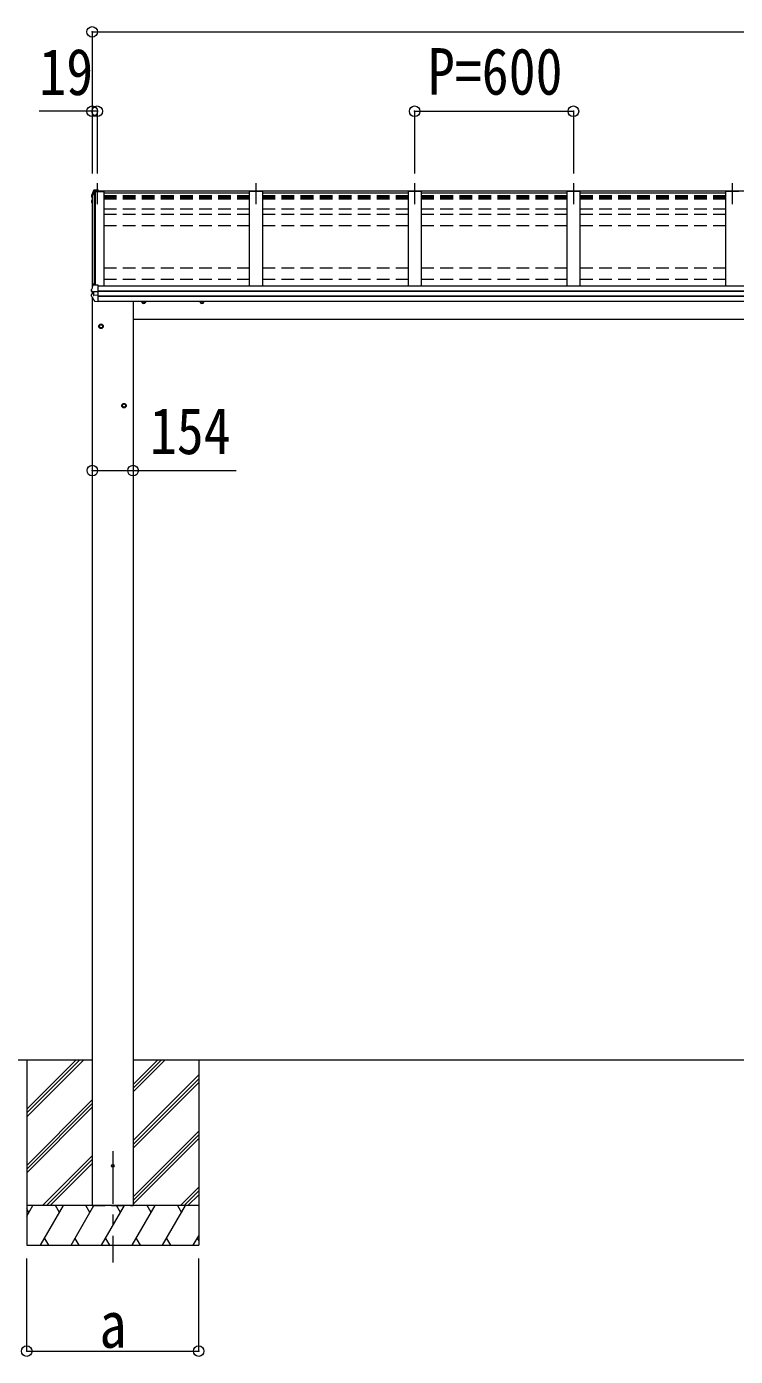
# Model space of a CAD drawing. Units: millimetres at full size, sheet at 1:40; some dimension numbers follow another scale. Extents: x -11243 to 11243, y -7760 to 7760.
# Drawn here: x -7255 to -4575, y -5134 to -108 of the extents above; entities that cross this region are included whole.
import ezdxf
from ezdxf.enums import TextEntityAlignment as Align

# ---------------------------------------------------------------- set-up
doc = ezdxf.new("R2010")
doc.units = ezdxf.units.MM
doc.header["$LTSCALE"] = 40
doc.header["$PDMODE"] = 32
doc.header["$PDSIZE"] = 40
doc.linetypes.add('CHAIN1', pattern=[8, 5, -1, 1, -1])
doc.linetypes.add('DASHED1', pattern=[1.8, 1.2, -0.6])
for name, color, linetype, lineweight in [('0-0_0', 7, 'Continuous', 9), ('0-1_本体', 5, 'CHAIN1', 9), ('0-3_ELV2', 4, 'Continuous', 9), ('0-6_OTH_LINE', 6, 'Continuous', 9)]:
    doc.layers.add(name, color=color, linetype=linetype, lineweight=lineweight)
doc.styles.add('ＭＳ ゴシック', font='')
doc.styles.get('ＭＳ ゴシック').set_extended_font_data('MS Gothic')

msp = doc.modelspace()

# ---------------------------------------------------------------- linework, layer by layer
at = {"layer": '0-0_0'}
for p, q in [((-7006.15, -4013.59), (-7635.77, -4013.59)), ((-7254.15, -4013.59), (-7254.15, -4713.59)), ((-7254.15, -4199.57), (-7068.17, -4013.59)), ((-7254.15, -4213.71), (-7054.03, -4013.59)), ((-7254.15, -4227.85), (-7039.89, -4013.59)), ((-7254.15, -4015.72), (-7252.02, -4013.59)), ((-6852.15, -4134.22), (-6731.52, -4013.59)), ((-6852.15, -4120.08), (-6745.66, -4013.59)), ((-6852.15, -4105.94), (-6759.8, -4013.59)), ((-2323.15, -4013.59), (-6852.15, -4013.59)), ((-6604.15, -4013.59), (-6604.15, -4713.59)), ((-6852.15, -4318.07), (-6604.15, -4070.07)), ((-6852.15, -4332.21), (-6604.15, -4084.21)), ((-6852.15, -4346.35), (-6604.15, -4098.36)), ((-7254.15, -4411.7), (-7006.15, -4163.7)), ((-7254.15, -4425.84), (-7006.15, -4177.85)), ((-7254.15, -4439.99), (-7006.15, -4191.99)), ((-6852.15, -4530.2), (-6604.15, -4282.2)), ((-6852.15, -4544.34), (-6604.15, -4296.34)), ((-6852.15, -4558.49), (-6604.15, -4310.49)), ((-7193.91, -4563.59), (-7006.15, -4375.83)), ((-7179.77, -4563.59), (-7006.15, -4389.98)), ((-7165.62, -4563.59), (-7006.15, -4404.12)), ((-6673.41, -4563.59), (-6604.15, -4494.33)), ((-6659.27, -4563.59), (-6604.15, -4508.48)), ((-6604.15, -4563.59), (-7254.15, -4563.59)), ((-7254.15, -4603.69), (-7231, -4563.59)), ((-7202.13, -4713.59), (-7115.53, -4563.59)), ((-7130.53, -4589.57), (-7145.53, -4563.59)), ((-7086.66, -4713.59), (-7000.06, -4563.59)), ((-7015.06, -4589.57), (-7030.06, -4563.59)), ((-6971.19, -4713.59), (-6884.59, -4563.59)), ((-6899.59, -4589.57), (-6914.59, -4563.59)), ((-6855.72, -4713.59), (-6769.12, -4563.59)), ((-6784.12, -4589.57), (-6799.12, -4563.59)), ((-6740.25, -4713.59), (-6653.65, -4563.59)), ((-6683.65, -4563.59), (-6668.65, -4589.57)), ((-6645.12, -4563.59), (-6604.15, -4522.62)), ((-7246, -4589.57), (-7254.15, -4575.46)), ((-7254.15, -4713.59), (-6604.15, -4713.59)), ((-7187.13, -4687.61), (-7172.14, -4713.59)), ((-7071.66, -4687.61), (-7056.66, -4713.59)), ((-6956.19, -4687.61), (-6941.19, -4713.59)), ((-6840.72, -4687.61), (-6825.73, -4713.59)), ((-6725.25, -4687.61), (-6710.26, -4713.59)), ((-6624.78, -4713.59), (-6604.15, -4677.85)), ((-6609.78, -4687.61), (-6604.15, -4697.37))]:
    msp.add_line(p, q, dxfattribs=at)
at = {"layer": '0-0_0', "linetype": 'DASHED1'}
msp.add_line((-7006.15, -4563.59), (-6852.15, -4563.59), dxfattribs=at)
at = {"layer": '0-1_本体'}
for p, q in [((-6987.65, -700.61), (-6987.65, -779.86)), ((-6387.65, -700.61), (-6387.65, -779.86)), ((-5787.65, -700.61), (-5787.65, -779.86)), ((-5187.65, -700.61), (-5187.65, -779.86)), ((-4587.65, -700.61), (-4587.65, -779.86)), ((-6929.15, -4357.65), (-6929.15, -4778.72))]:
    msp.add_line(p, q, dxfattribs=at)
at = {"layer": '0-3_ELV2'}
for p, q in [((-7009.12, -747.66), (-7009.12, -751.68)), ((-7008.07, -752.95), (-7006.65, -753.23)), ((-7006.65, -751.36), (-7007.22, -751.25)), ((-7006.65, -751.7), (-7007.22, -751.59)), ((-7006.65, -750.33), (-6999.53, -731.77)), ((-7006.65, -750.33), (-7006.65, -1094.6)), ((-6999.83, -731.61), (-6998.63, -731.55)), ((-6999.65, -732.09), (-6999.65, -1080.09)), ((-6999.53, -731.77), (-6962.65, -731.77)), ((-6998.48, -731.34), (-6998.85, -728.86)), ((-6998.63, -731.55), (-6998.85, -730.07)), ((-6984.65, -725.63), (-6998.81, -726.41)), ((-6987.65, -730.73), (-6998.48, -731.34)), ((-6998.48, -731.34), (-6998.48, -731.77)), ((-6998.48, -731.72), (-6987.65, -731.72)), ((-6993.95, -1085.45), (-6993.95, -731.77)), ((-6987.65, -728.49), (-6987.65, -731.72)), ((-6987.65, -728.49), (-6984.65, -728.49)), ((-6987.65, -731.77), (-6987.65, -728.5)), ((-6987.65, -728.5), (-2187.65, -728.5)), ((-6984.65, -728.49), (-6984.65, -725.64)), ((-6962.65, -731.77), (-6962.65, -1088.03)), ((-6962.65, -737.17), (-6412.65, -737.17)), ((-6362.65, -731.77), (-6412.65, -731.77)), ((-6412.65, -731.77), (-6412.65, -1088.03)), ((-6362.65, -731.77), (-6362.65, -1088.03)), ((-6362.65, -737.17), (-5812.65, -737.17)), ((-5762.65, -731.77), (-5812.65, -731.77)), ((-5812.65, -731.77), (-5812.65, -1088.03)), ((-5762.65, -731.77), (-5762.65, -1088.03)), ((-5762.65, -737.17), (-5212.65, -737.17)), ((-5162.65, -731.77), (-5212.65, -731.77)), ((-5212.65, -731.77), (-5212.65, -1088.03)), ((-5162.65, -731.77), (-5162.65, -1088.03)), ((-5162.65, -737.17), (-4612.65, -737.17)), ((-4562.65, -731.77), (-4612.65, -731.77)), ((-4612.65, -731.77), (-4612.65, -1088.03)), ((-7009.53, -766.61), (-7009.53, -770.65)), ((-7009.48, -766.27), (-7009.49, -766.34)), ((-7006.65, -769.03), (-7008.47, -769.38)), ((-7006.65, -765.01), (-7007.79, -765.15)), ((-7007.5, -770.72), (-7006.65, -770.55)), ((-7009.22, -1108.39), (-7009.22, -1101.89)), ((-6984.65, -1148.48), (-6984.65, -1085)), ((-6984.65, -1088.03), (-2190.65, -1088.03)), ((-7009.69, -1126.95), (-7009.69, -1120.42)), ((-7001.65, -1118.04), (-7008.88, -1119.44)), ((-7008.35, -1109.38), (-7008.42, -1109.37)), ((-7008.35, -1109.38), (-7008.35, -1109.38)), ((-7001.1, -1110.32), (-7007.48, -1109.53)), ((-7006.65, -1109.63), (-7006.65, -1119.01)), ((-7006.15, -1133.1), (-7006.15, -4563.59)), ((-7001.65, -1110.25), (-7001.65, -1124.05)), ((-6984.65, -1110.32), (-6999.44, -1110.41)), ((-6984.65, -1124.17), (-6999.44, -1123.97)), ((-6997.03, -1147.39), (-6997.02, -1147.41)), ((-6984.65, -1148.48), (-6996.24, -1147.85)), ((-6984.65, -1107.56), (-2190.65, -1107.56)), ((-6984.65, -1108.46), (-2190.65, -1108.46)), ((-6984.65, -1125.7), (-2190.65, -1125.7)), ((-6984.65, -1127.66), (-2190.65, -1127.66)), ((-6984.65, -1145.69), (-2190.65, -1145.69)), ((-6852.15, -1145.69), (-6852.15, -4563.59)), ((-6852.15, -1213.59), (-2323.15, -1213.59))]:
    msp.add_line(p, q, dxfattribs=at)
at = {"layer": '0-3_ELV2', "linetype": 'DASHED1'}
for p, q in [((-6962.65, -747.29), (-6412.65, -747.29)), ((-6962.65, -752.14), (-6412.65, -752.14)), ((-6962.65, -753.67), (-6412.65, -753.67)), ((-6362.65, -747.29), (-5812.65, -747.29)), ((-6362.65, -752.14), (-5812.65, -752.14)), ((-6362.65, -753.67), (-5812.65, -753.67)), ((-5762.65, -747.29), (-5212.65, -747.29)), ((-5762.65, -752.14), (-5212.65, -752.14)), ((-5762.65, -753.67), (-5212.65, -753.67)), ((-5162.65, -747.29), (-4612.65, -747.29)), ((-5162.65, -752.14), (-4612.65, -752.14)), ((-5162.65, -753.67), (-4612.65, -753.67)), ((-6962.65, -755.63), (-6412.65, -755.63)), ((-6962.65, -759.4), (-6412.65, -759.4)), ((-6962.65, -796.71), (-6412.65, -796.71)), ((-6362.65, -755.63), (-5812.65, -755.63)), ((-6362.65, -759.4), (-5812.65, -759.4)), ((-6362.65, -796.71), (-5812.65, -796.71)), ((-5762.65, -755.63), (-5212.65, -755.63)), ((-5762.65, -759.4), (-5212.65, -759.4)), ((-5762.65, -796.71), (-5212.65, -796.71)), ((-5162.65, -755.63), (-4612.65, -755.63)), ((-5162.65, -759.4), (-4612.65, -759.4)), ((-5162.65, -796.71), (-4612.65, -796.71)), ((-6962.65, -817.87), (-6412.65, -817.87)), ((-6362.65, -817.87), (-5812.65, -817.87)), ((-5762.65, -817.87), (-5212.65, -817.87)), ((-5162.65, -817.87), (-4612.65, -817.87)), ((-6962.65, -860.38), (-6412.65, -860.38)), ((-6362.65, -860.38), (-5812.65, -860.38)), ((-5762.65, -860.38), (-5212.65, -860.38)), ((-5162.65, -860.38), (-4612.65, -860.38)), ((-6962.65, -1020.66), (-6412.65, -1020.66)), ((-6362.65, -1020.66), (-5812.65, -1020.66)), ((-5762.65, -1020.66), (-5212.65, -1020.66)), ((-5162.65, -1020.66), (-4612.65, -1020.66)), ((-6962.65, -1063.17), (-6412.65, -1063.17)), ((-6362.65, -1063.17), (-5812.65, -1063.17)), ((-5762.65, -1063.17), (-5212.65, -1063.17)), ((-5162.65, -1063.17), (-4612.65, -1063.17))]:
    msp.add_line(p, q, dxfattribs=at)
at = {"layer": '0-3_ELV2'}
for points in [[(-7001.46, -727.61), (-7005.7, -738.23), (-7009.05, -747.17), (-7009.11, -747.44), (-7009.12, -747.5)], [(-7009.12, -747.5), (-7009.12, -747.61), (-7009.12, -747.67)], [(-7001.46, -731.18), (-7002.45, -733.67), (-7003.44, -736.17), (-7004.4, -738.67), (-7005.36, -741.18), (-7006.3, -743.69), (-7007.23, -746.2), (-7008.15, -748.72), (-7009.05, -751.25)], [(-6984.65, -728.07), (-6998.85, -728.86), (-6998.85, -730.07), (-6999.97, -730.12)], [(-6998.55, -731.77), (-6998.63, -731.2), (-6998.63, -731.55)], [(-7009.49, -766.29), (-7009.52, -766.46), (-7009.52, -766.6)], [(-7009.35, -771.3), (-7007.89, -773.84), (-7006.65, -775.96)], [(-7009.17, -1101.55), (-7009.21, -1101.76), (-7009.22, -1101.89)], [(-7001.29, -1080.75), (-7002.32, -1083.33), (-7003.34, -1085.92), (-7004.35, -1088.51), (-7005.34, -1091.11), (-7006.32, -1093.71), (-7007.28, -1096.32), (-7008.23, -1098.93), (-7009.17, -1101.55)], [(-6984.65, -1085), (-6998.65, -1085.68), (-6998.65, -1080.03), (-7000.41, -1080.13)], [(-7005.87, -1109.61), (-7007.11, -1109.57), (-7008.35, -1109.38)], [(-7001.1, -1110.32), (-7000.85, -1110.35), (-7000.7, -1110.36)], [(-6811.65, -1153.39), (-6818.15, -1149.63), (-6818.15, -1145.69)], [(-6811.65, -1153.39), (-6805.15, -1149.63), (-6805.15, -1145.69)], [(-6591.66, -1153.39), (-6598.16, -1149.63), (-6598.16, -1145.69)], [(-6591.66, -1153.39), (-6585.16, -1149.63), (-6585.16, -1145.69)], [(-6973.15, -1248.39), (-6979.65, -1244.63), (-6979.65, -1237.13), (-6973.15, -1233.38)], [(-6973.15, -1248.39), (-6966.65, -1244.63), (-6966.65, -1237.13), (-6973.15, -1233.38)], [(-6886.15, -1548.39), (-6892.65, -1544.63), (-6892.65, -1537.13), (-6886.15, -1533.38)], [(-6886.15, -1548.39), (-6879.65, -1544.63), (-6879.65, -1537.13), (-6886.15, -1533.38)]]:
    msp.add_lwpolyline(points, dxfattribs=at)
for centre, radius in [((-6973.15, -1240.88), 8.5), ((-6973.15, -1240.88), 7.7), ((-6973.15, -1240.88), 6.5), ((-6886.15, -1540.88), 8.5), ((-6886.15, -1540.88), 7.7), ((-6886.15, -1540.88), 6.5), ((-6929.15, -4413.59), 5)]:
    msp.add_circle(centre, radius, dxfattribs=at)
for centre, radius, start, end in [((-7007.83, -751.68), 1.3, 160.55137, 259.11062), ((-7007.16, -751.3), 0.299, 160.48478, 259.11069), ((-6537.72, -918.18), 498.52, 158.04646, 160.43093), ((-7007.16, -750.95), 0.3, 212.93591, 259.04607), ((-6999.88, -731.82), 1.7, 92.9577, 157.99775), ((-6999.23, -728.99), 2.62, 80.76, 148.16555), ((-6999.81, -731.91), 0.3, 92.95769, 158.00506), ((-7008.23, -770.65), 1.3, 100.8784, 209.72862), ((-7008.22, -766.56), 1.3, 99.76805, 169.97457), ((-7007.77, -767.49), 2.32, 92.65141, 119.69627), ((-7007.45, -771.01), 0.299, 100.87832, 209.80871), ((-6574.89, -522.4), 499.04, 209.85327, 210.09589), ((-6574.89, -522.75), 499.04, 209.85327, 210.09589), ((-7000.36, -1081.13), 1, 92.95955, 157.94622), ((-7008.69, -1120.42), 0.998, 100.914, 179.94879), ((-7008.69, -1126.95), 1, 180, 210.67851), ((-6614.75, -893.24), 459.05, 210.67556, 213.61643), ((-7008.22, -1108.39), 1, 180, 258.54639), ((-7001.99, -1107.69), 16.37, 271.41275, 274.51688), ((-6996.18, -1146.85), 1, 213.61937, 266.89265), ((-6811.65, -1145.88), 8.5, 178.68482, 1.31518), ((-6811.65, -1145.88), 7.7, 178.54815, 1.45185), ((-6811.65, -1145.88), 6.5, 178.27991, 1.72009), ((-6591.66, -1145.88), 8.5, 178.68472, 1.31528), ((-6591.66, -1145.88), 7.7, 178.54804, 1.45196), ((-6591.66, -1145.88), 6.5, 178.27976, 1.72024)]:
    msp.add_arc(centre, radius, start, end, dxfattribs=at)
for centre, major_axis, ratio, start_param, end_param in [((-7000.65, -1123.85), (1, 0.195), 0.067217, 3.1284981, 3.4826308), ((-7000.8, -1102.8), (9.96, -2.12), 0.734427, 4.8771941, 5.0024979), ((-7000.8, -1131.57), (9.97, 1.96), 0.736539, 1.29146, 1.4167637)]:
    msp.add_ellipse(centre, major_axis=major_axis, ratio=ratio, start_param=start_param, end_param=end_param, dxfattribs=at)
at = {"layer": '0-6_OTH_LINE'}
for p, q in [((-7006.65, -128.5), (-7006.65, -663.96)), ((-7006.65, -128.5), (-2168.65, -128.5)), ((-7006.65, -428.5), (-7206.87, -428.5)), ((-7006.65, -428.5), (-7006.65, -663.96)), ((-6987.65, -428.5), (-7006.65, -428.5)), ((-6987.65, -428.5), (-6987.65, -663.96)), ((-5787.65, -428.5), (-5787.65, -663.96)), ((-5787.65, -428.5), (-5187.65, -428.5)), ((-5187.65, -428.5), (-5187.65, -663.96)), ((-7006.15, -1786.28), (-6852.15, -1786.28)), ((-7254.15, -5113.57), (-7254.15, -4763.59)), ((-6604.15, -5113.57), (-6604.15, -4763.59)), ((-7254.15, -5113.57), (-6604.15, -5113.57))]:
    msp.add_line(p, q, dxfattribs=at)
at = {"layer": '0-6_OTH_LINE', "lineweight": 18}
msp.add_line((-6852.15, -1786.28), (-6462.95, -1786.28), dxfattribs=at)
at = {"layer": '0-6_OTH_LINE'}
for p in [(-7006.65, -128.5), (-7006.65, -428.5), (-6987.65, -428.5), (-5787.65, -428.5), (-5187.65, -428.5), (-7006.15, -1786.28), (-6852.15, -1786.28), (-7254.15, -5113.57), (-6604.15, -5113.57)]:
    msp.add_point(p, dxfattribs=at)

# ---------------------------------------------------------------- texts
at = {"layer": '0-6_OTH_LINE', "color": 7, "style": 'ＭＳ ゴシック', "width": 0.85}
for s, p in [('19', (-7206.55, -420.08)), ('P=600', (-5737.65, -418.5)), ('154', (-6788.65, -1776.85)), ('a', (-6979.15, -5153.57))]:
    msp.add_text(s, height=176, dxfattribs=at).set_placement(p, align=Align.BOTTOM_LEFT)

doc.saveas('drawing.dxf')
